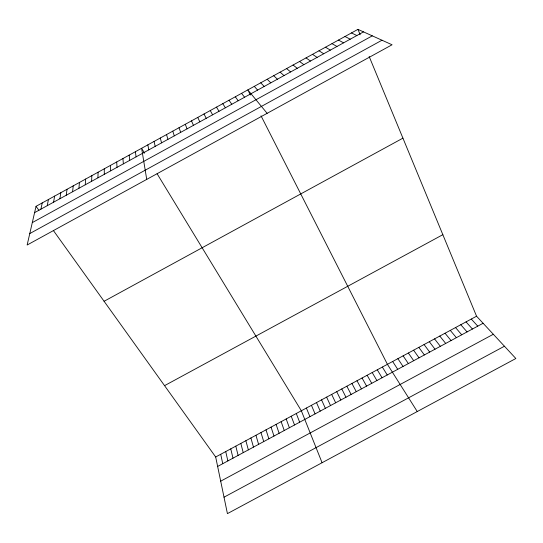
<?xml version="1.0" encoding="UTF-8"?>
<svg xmlns="http://www.w3.org/2000/svg" width="543" height="543" viewBox="0 0 543 543"><rect width="100%" height="100%" fill="white"/><g stroke="black" fill="none" stroke-linecap="round" stroke-linejoin="round"><path stroke-width="0.81" d="M97.95 177.819L98.066 172.226M91.604 181.308L91.848 175.64M85.265 184.79L85.638 179.054M78.918 188.278L79.434 182.462M72.579 191.76L73.23 185.876M66.239 195.242L67.027 189.283M59.906 198.724L60.823 192.69M53.574 202.206L54.626 196.098M47.241 205.682L48.429 199.505M40.915 209.164L42.232 202.912M36.042 206.313L27.15 245.008L392.066 44.777L357.946 29.37L36.042 206.313L38.906 210.311M34.589 212.639L363.518 31.888M32.302 222.596L372.294 35.845M29.777 233.571L381.98 40.223M104.086 301.277L402.926 138.153M164.556 385.652L442.844 234.685M215.68 456.996L476.557 316.216L515.85 358.509L227.422 513.63L215.68 456.996L53.458 230.619M217.641 466.444L483.107 323.268M220.696 481.173L493.322 334.264M224.015 497.191L504.44 346.224M351.45 32.94L356.88 35.533M344.954 36.51L350.242 39.177M338.465 40.08L343.604 42.829M331.977 43.644L336.972 46.474M325.488 47.214L330.341 50.112M319.006 50.777L323.716 53.757M312.517 54.341L317.092 57.395M306.042 57.904L310.467 61.033M299.56 61.461L303.849 64.671M293.091 65.024L297.231 68.309M286.616 68.581L290.614 71.947M280.147 72.138L284.003 75.579M273.679 75.694L277.398 79.21M267.21 79.244L270.787 82.841M260.749 82.801L264.183 86.473M471.297 319.053L477.759 326.153M466.043 321.89L472.41 329.038M254.287 86.351L257.579 90.097M460.79 324.721L467.068 331.922M455.543 327.558L461.72 334.807M450.29 330.388L456.378 337.685M267.136 113.324L247.832 89.9L250.432 95.011M445.043 333.226L451.036 340.563M439.796 336.056L445.701 343.447M434.556 338.886L440.359 346.325M241.56 93.342L244.581 97.245M429.309 341.71L435.024 349.203M424.069 344.54L429.689 352.081M418.829 347.371L424.361 354.952M235.302 96.79L238.18 100.76M413.59 350.194L419.026 357.83M408.35 353.025L413.698 360.708M403.116 355.848L408.37 363.579M229.037 100.231L231.78 104.276M397.883 358.672L403.042 366.45M392.65 361.495L397.72 369.321M222.779 103.672L225.386 107.792M417.248 411.533L387.417 364.319L261.02 115.829M382.347 367.054L387.234 374.982M144.587 153.174L141.614 148.287L146.725 179.394M157.103 173.746L301.338 410.773L322.08 462.724M377.27 369.797L382.068 377.765M216.521 107.107L218.992 111.308M372.199 372.532L376.903 380.548M367.129 375.267L371.745 383.331M362.059 378.003L366.586 386.114M210.263 110.548L212.598 114.817M356.989 380.738L361.428 388.897M351.925 383.473L356.276 391.679M346.855 386.209L351.117 394.456M204.012 113.982L206.211 118.326M341.791 388.937L345.966 397.238M336.735 391.673L340.814 400.015M331.671 394.401L335.662 402.791M197.761 117.417L199.824 121.836M326.614 397.13L330.517 405.567M321.558 399.865L325.372 408.343M316.501 402.594L320.227 411.119M191.516 120.851L193.437 125.345M311.444 405.316L315.083 413.895M357.946 29.37L360.158 34.718M369.159 56.492L476.557 316.216M306.388 408.044L309.938 416.664M185.272 124.286L187.057 128.854M296.288 413.495L299.661 422.21M291.238 416.223L294.523 424.979M286.188 418.945L289.385 427.748M179.027 127.72L180.676 132.356M281.145 421.667L284.254 430.518M276.102 424.388L279.116 433.287M271.059 427.11L273.984 436.056M172.783 131.148L174.296 135.865M266.016 429.832L268.86 438.825M260.973 432.554L263.728 441.588M255.936 435.269L258.604 444.357M166.545 134.583L167.923 139.368M250.9 437.991L253.472 447.12M245.864 440.706L248.355 449.882M240.827 443.427L243.23 452.645M160.307 138.01L161.549 142.87M235.798 446.142L238.106 455.407M230.761 448.857L232.988 458.17M225.732 451.572L227.87 460.926M154.076 141.438L155.183 146.372M220.709 454.281L222.752 463.688M147.839 144.859L148.816 149.868M135.383 151.707L136.083 156.866M129.159 155.128L129.723 160.361M122.935 158.549L123.363 163.85M116.711 161.97L117.01 167.346M110.494 165.391L110.657 170.835M104.276 168.805L104.304 174.33"/></g></svg>
